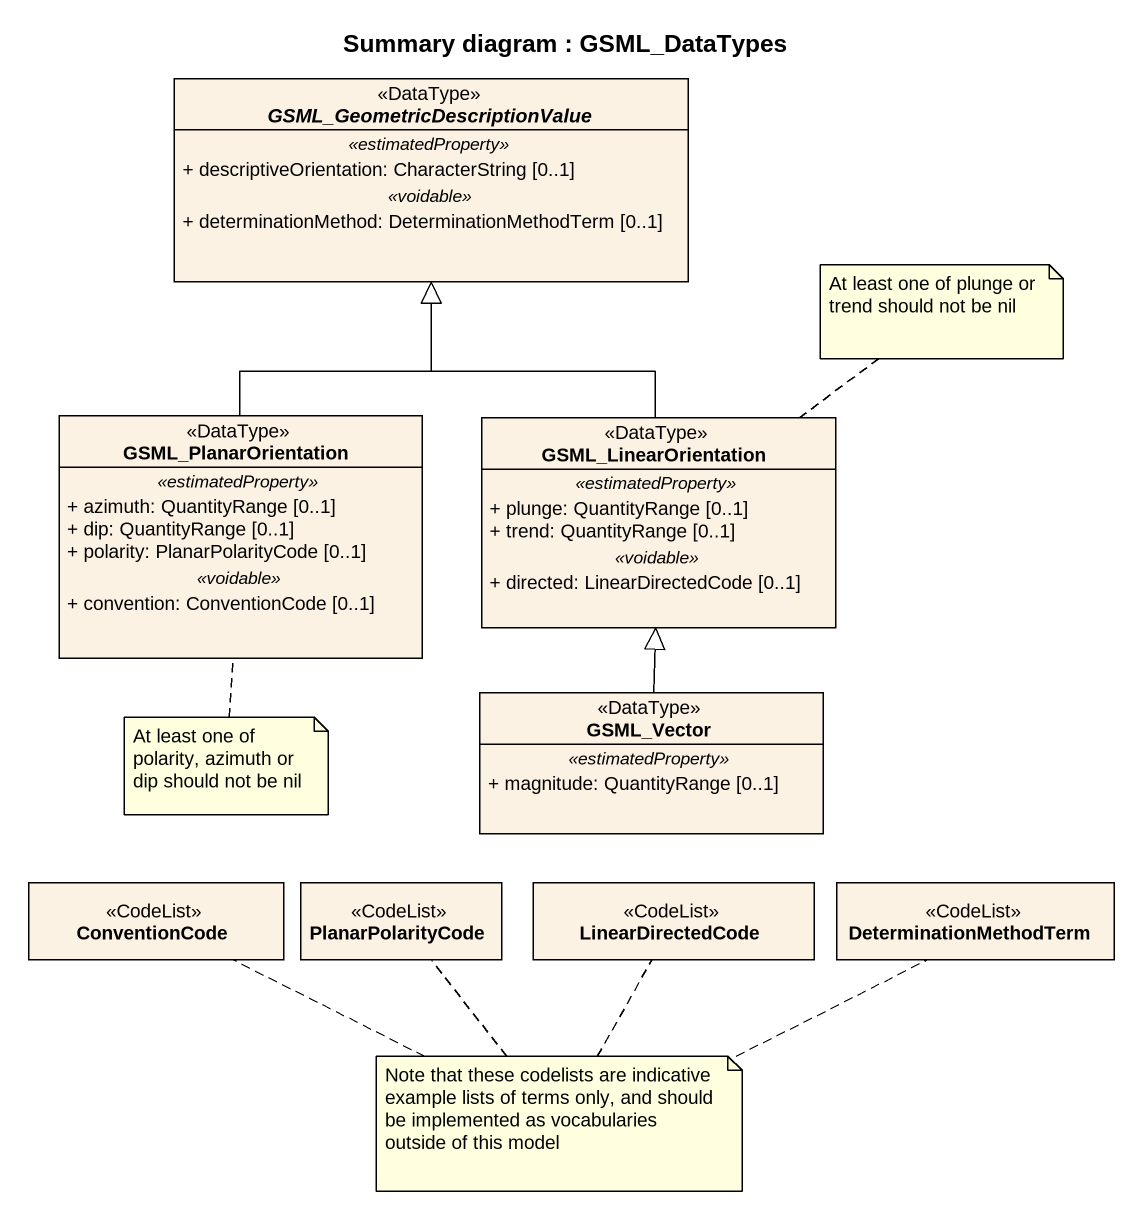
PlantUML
@startuml
title Summary diagram : GSML_DataTypes
hide circle
hide empty members
skinparam classAttributeIconSize 0
abstract class "GSML_GeometricDescriptionValue" as GSML_GeometricDescriptionVal <<DataType>> #FCF2E3 {
  .. <<estimatedProperty>> ..
  + descriptiveOrientation: CharacterString [0..1]
  .. <<voidable>> ..
  + determinationMethod: DeterminationMethodTerm [0..1]
}
class GSML_PlanarOrientation <<DataType>> #FCF2E3 {
  .. <<estimatedProperty>> ..
  + azimuth: QuantityRange [0..1]
  + dip: QuantityRange [0..1]
  + polarity: PlanarPolarityCode [0..1]
  .. <<voidable>> ..
  + convention: ConventionCode [0..1]
}
class GSML_LinearOrientation <<DataType>> #FCF2E3 {
  .. <<estimatedProperty>> ..
  + plunge: QuantityRange [0..1]
  + trend: QuantityRange [0..1]
  .. <<voidable>> ..
  + directed: LinearDirectedCode [0..1]
}
class GSML_Vector <<DataType>> #FCF2E3 {
  .. <<estimatedProperty>> ..
  + magnitude: QuantityRange [0..1]
}
class ConventionCode <<CodeList>> #FCF2E3
class PlanarPolarityCode <<CodeList>> #FCF2E3
class LinearDirectedCode <<CodeList>> #FCF2E3
class DeterminationMethodTerm <<CodeList>> #FCF2E3
GSML_PlanarOrientation -up-|> GSML_GeometricDescriptionVal
GSML_LinearOrientation -up-|> GSML_GeometricDescriptionVal
GSML_Vector -up-|> GSML_LinearOrientation
note top of GSML_LinearOrientation : At least one of plunge or trend should not be nil
note bottom of GSML_PlanarOrientation : At least one of polarity, azimuth or dip should not be nil
note as N3
  Note that these codelists are indicative example lists of terms only, and should be implemented as vocabularies outside of this model
end note
N3 .. ConventionCode
N3 .. LinearDirectedCode
N3 .. DeterminationMethodTerm
N3 .. PlanarPolarityCode
@enduml
